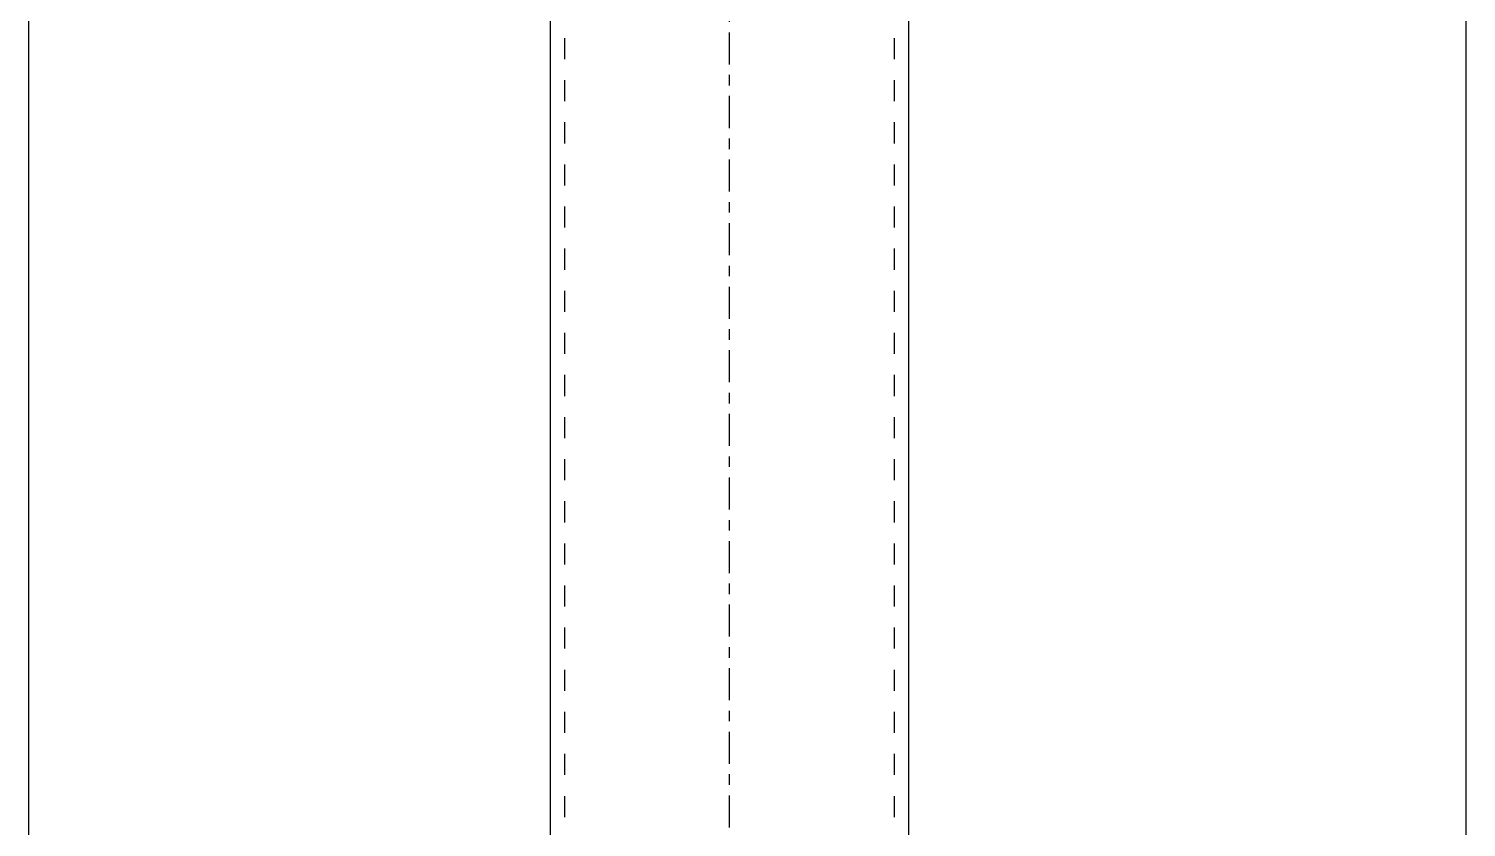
# Model space of a CAD drawing. Header units: millimetres. Extents: x -135 to 706, y -238 to 356.
# Drawn here: x 224.7 to 358.5, y 162.5 to 236.8 of the extents above; entities that cross this region are included whole.
import ezdxf

# ---------------------------------------------------------------- set-up
doc = ezdxf.new("R2010")
doc.units = ezdxf.units.MM
doc.linetypes.add('DXK_LINE_DOT2', pattern=[3.9198, 1.9599, -1.9599])
doc.linetypes.add('DXK_LINE_DOT3', pattern=[5.9187, 2.979, -0.9799, 0.9799, -0.9799])

# ---------------------------------------------------------------- blocks, each defined once
blk = doc.blocks.new('Part-284933639-3260 - 3192')
at = {"color": 7, "linetype": 'DXK_LINE_DOT2'}
for p, q in [((274.57, 279.04), (274.57, 14.48)), ((305.23, 279.04), (305.23, 14.48))]:
    blk.add_line(p, q, dxfattribs=at)
at = {"color": 7, "linetype": 'DXK_LINE_DOT3'}
blk.add_line((289.9, 14.48), (289.9, 279.04), dxfattribs=at)
at = {"color": 2, "linetype": 'Continuous'}
for p, q in [((273.23, 269.79), (273.23, 47.4)), ((306.57, 269.45), (306.57, 46.84))]:
    blk.add_line(p, q, dxfattribs=at)
blk = doc.blocks.new('StraightDimension-284933639-3613 - 3192')
at = {"color": 7, "linetype": 'Continuous'}
blk.add_line((224.7, 41.47), (224.7, 257.69), dxfattribs=at)
blk = doc.blocks.new('StraightDimension-284933639-3673 - 3192')
at = {"color": 7, "linetype": 'Continuous'}
blk.add_line((358.47, 41.07), (358.47, 257.18), dxfattribs=at)

msp = doc.modelspace()

# ---------------------------------------------------------------- block references
for name in ['Part-284933639-3260 - 3192', 'StraightDimension-284933639-3613 - 3192']:
    msp.add_blockref(name, (0, 0))

# ---------------------------------------------------------------- next in the draw order: block references
msp.add_blockref('StraightDimension-284933639-3673 - 3192', (0, 0))

doc.saveas('drawing.dxf')
